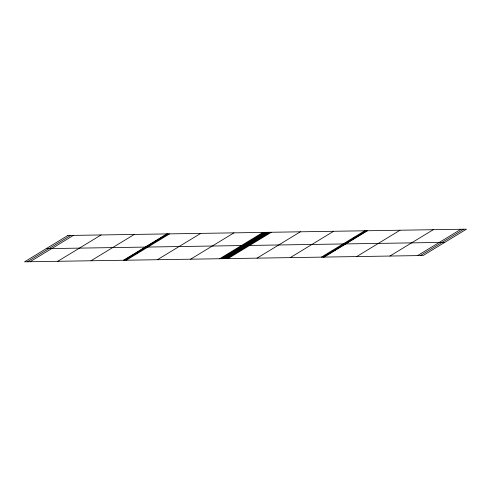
<?xml version="1.0" encoding="UTF-8"?>
<svg xmlns="http://www.w3.org/2000/svg" width="491" height="491" viewBox="0 0 491 491"><rect width="100%" height="100%" fill="white"/><g stroke="black" fill="none" stroke-linecap="round" stroke-linejoin="round"><path stroke-width="0.74" d="M27.318 261.771L70.643 235.441M30.086 261.728L73.411 235.398M57.766 261.292L101.091 234.956M90.982 260.764L134.301 234.434M123.505 260.255L166.823 233.919M124.192 260.242L167.517 233.906M124.886 260.23L168.21 233.9M126.267 260.212L169.591 233.876M157.408 259.714L200.733 233.385M190.625 259.193L233.949 232.857M219.686 258.732L263.01 232.396M221.073 258.708L264.397 232.378M222.454 258.689L265.778 232.353M223.841 258.665L267.159 232.335M225.222 258.647L268.546 232.311M226.603 258.622L269.927 232.292M227.99 258.604L271.314 232.268M257.051 258.143L300.375 231.807M290.267 257.615L333.592 231.286M321.409 257.124L364.733 230.788M322.79 257.1L366.114 230.77M323.483 257.094L366.808 230.758M324.177 257.081L367.495 230.745M356.699 256.566L400.018 230.236M389.909 256.044L433.234 229.708M417.589 255.602L460.914 229.272M420.357 255.559L463.682 229.229M155.997 240.504L158.765 240.461M353.901 237.374L356.669 237.331M46.209 248.649L444.791 242.351M134.331 253.669L137.099 253.626M332.235 250.539L335.003 250.496M67.875 235.484L24.55 261.82L423.125 255.516L466.45 229.18L67.875 235.484"/></g></svg>
